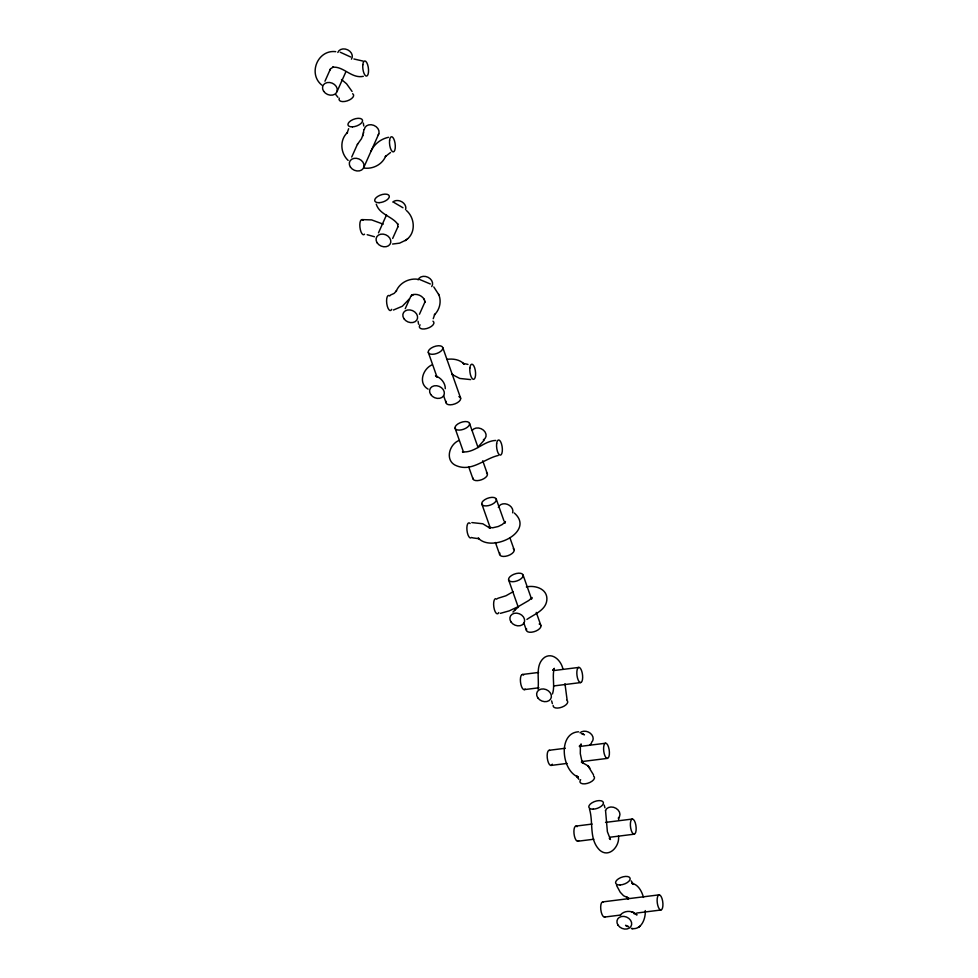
<?xml version="1.0" encoding="UTF-8"?>
<svg xmlns="http://www.w3.org/2000/svg" width="978" height="978" viewBox="0 0 978 978"><rect width="100%" height="100%" fill="white"/><g stroke="black" fill="none" stroke-linecap="round" stroke-linejoin="round"><path stroke-width="1.47" d="M645.26 910.579C645.773 918.489 641.568 930.078 631.825 928.55M424.855 301.847L424.134 299.109L424.415 299.696C422.227 295.649 417.117 293.473 412.704 294.72L413.339 294.525L410.723 296.395M618.475 835.994C620.028 845.909 609.331 858.464 599.844 850.285C588.67 839.491 593.573 822.645 589.514 809.222M531.726 598.402L532.069 597.546L528.829 600.468L519.22 606.054L512.949 612.032M348.657 128.705L347.043 133.179L347.483 132.495C339.427 139.854 340.393 153.216 348.144 160.416M363.327 133.375L363.889 129.695M433.23 318.681L434.843 314.146L434.366 314.879C439.843 309.61 441.787 301.016 438.523 294.072M330.271 69.841L330.344 69.169L324.965 81.235M397.838 226.945L397.618 223.766L397.899 224.39C392.239 216.187 379.66 214.842 376.249 204.182M537.961 689.062C539.599 678.646 534.697 664.783 544.66 657.302C552.949 652.106 561.238 661.018 562.876 668.818M552.472 693.964C555.235 685.602 551.8 676.605 554.306 668.353L552.668 670.272M618.597 819.686L618.952 817.926M357.74 143.839L357.3 144.524L361.481 138.717L362.826 135.27M362.594 136.113L363.547 132.543M337.019 91.614L345.589 72.445M351.725 157.042L357.08 145.062M363.779 167.421L378.792 133.876M378.486 232.85L386.53 214.879M392.679 238.436L398.046 226.456M405.247 308.669L410.613 296.676M419.452 314.256L424.807 302.263M409.403 298.889L402.361 306.236L393.425 310.026M371.347 150.783L370.87 151.517C373.975 144.231 380.821 138.913 388.535 137.299M484.293 440.027L478.817 446.127M591.531 742.987L589.697 745.358M330.405 68.888L333.315 67.03L332.691 67.225C343.73 66.101 351.469 78.863 363.315 76.333M580.04 745.701L581.164 743.965L580.223 747.106L580.394 746.19L580.309 753.683L581.653 760.004L583.377 763.378L581.335 762.045L587.9 765.774L593.548 774.894M514.599 610.199L515.247 609.465M406.872 239.39C416.041 232.446 414.782 217.764 406.518 210.6M620.492 914.846C624.795 910.029 632.656 910.445 637.045 914.919L633.622 913.452M526.91 619.429C534.673 613.964 547.264 609.759 546.898 598.218C546.372 588.328 534.563 585.076 526.36 586.934M392.569 244.048L399.611 243.155L405.931 240.099M405.283 240.6L407.545 238.864M579.233 746.214L580.333 745.37M638.304 927.437L639.099 926.863M639.441 926.606L640.199 926.056M431.628 365.026C422.74 369.293 418.022 383.462 428.095 389.134M458.914 440.503C448.682 444.721 444.623 461.482 456.812 465.883C471.946 471.909 484.452 458.658 498.23 455.467M513.022 591.776L505.932 595.785L497.704 598.34M517.582 606.935L509.269 610.859L500.333 613.365M390.515 152.531L385.308 156.59L385.797 155.857C382.532 164.341 373.168 169.218 364.317 168.106M390.356 295.111L394.134 293.4L396.542 290.772L396.102 291.468C399.354 283.009 408.706 278.107 417.533 279.231M495.699 440.442C483.45 440.956 474.843 453.254 462.423 451.824L463.01 452.007M522.435 674.465L538.56 672.461M554.685 670.443L578.878 667.412M524.159 689.637L538.939 687.791M553.719 685.945L580.602 682.583A7.628 2.775 82.9 0 0 581.727 671.104A7.628 2.775 82.9 0 0 576.898 671.299A7.628 2.775 82.9 0 0 580.602 682.583M549.196 750.285L565.321 748.268M581.458 746.251L605.639 743.231M550.92 765.444L567.044 763.427M583.169 761.41L607.362 758.39A7.628 2.775 82.9 0 0 608.487 746.923A7.628 2.775 82.9 0 0 603.658 747.119A7.628 2.775 82.9 0 0 607.362 758.39M575.956 826.092L592.081 824.075M605.529 822.4L632.399 819.038M577.68 841.251L593.805 839.234M609.942 837.229L634.123 834.197A7.628 2.775 82.9 0 0 635.248 822.73A7.628 2.775 82.9 0 0 630.431 822.926A7.628 2.775 82.9 0 0 634.123 834.197M602.717 901.899L659.172 894.846M604.441 917.071L620.578 915.053M636.702 913.036L660.896 910.005A7.628 2.775 82.9 0 0 662.008 898.537A7.628 2.775 82.9 0 0 657.192 898.733A7.628 2.775 82.9 0 0 660.896 910.005M446.714 359.403C452.814 358.461 459.746 359.427 464.171 364.097L463.01 363.364L467.973 364.403M361.921 219.61L371.64 219.903L383.193 224.158M470.711 379.598L459.807 378.462L451.873 374.366M471.824 522.582L482.765 523.768L490.296 528.352L488.67 527.301L492.729 527.79L498.279 526.494L502.362 524.465L505.406 521.543L504.941 523.316M472.533 537.839L479.33 538.78L478.205 538.01C491.836 553.242 535.577 531.445 514.257 512.998M335.747 51.663C317.667 49.401 307.679 73.912 321.872 85.135M362.985 61.064L353.902 58.986M367.178 234.708L374.464 236.737M627.949 926.545L628.61 926.643L625.553 925.31L627.167 926.508M578.609 731.788C557.558 732.889 561.616 771.055 578.218 777.021L576.629 776.556M581.397 733.647L584.428 734.881M631.36 928.464L632.729 928.721M419.782 279.549L430.344 283.987M340.234 52.237L350.662 56.993M452.594 374.464L452.777 374.427M631.666 911.765L634.257 912.89M435.479 375.845C440.846 377.74 445.345 382.765 445.283 388.657M436.579 376.347L435.662 375.821L437.093 377.312M576.934 776.471L578.096 777.693L576.494 775.786L578.866 779.319M402.973 207.752L394.097 202.544M609.27 838.354L610.443 839.527L607.387 831.716L605.553 810.615M582.815 733.696L583.707 734.368M341.493 79.524L346.567 83.778L352.08 91.467M433.78 286.945L438.816 294.708M335.662 94.463L337.923 97.287M587.9 765.774L588.744 766.776M589.135 767.229L589.917 768.158M631.165 880.885L633.524 884.393L631.751 883.232C638.426 884.601 641.825 891.423 643.5 897.413M616.556 885.469L620.235 892.229L623.536 895.714L628.866 898.281L626.788 897.022L628.059 899.271M442.802 347.667A7.628 3.655 -19.4 0 1 432.631 354.293A7.628 3.655 -19.4 0 1 431.212 348.082A7.628 3.655 -19.4 0 1 442.802 347.667L460.65 398.205M469.562 423.474A7.628 3.655 -19.4 0 1 459.391 430.1A7.628 3.655 -19.4 0 1 457.973 423.89A7.628 3.655 -19.4 0 1 469.562 423.474L478.059 447.545M482.741 460.785L487.411 474.024M496.323 499.293A7.628 3.655 -19.4 0 1 486.152 505.919A7.628 3.655 -19.4 0 1 484.733 499.697A7.628 3.655 -19.4 0 1 496.323 499.293L503.976 520.944M509.917 537.79L514.171 549.832M523.096 575.101A7.628 3.655 -19.4 0 1 512.912 581.727A7.628 3.655 -19.4 0 1 511.506 575.516A7.628 3.655 -19.4 0 1 523.096 575.101L531.592 599.172M536.262 612.399L540.932 625.639M428.291 352.361L436.787 376.432M443.584 395.687L446.139 402.899M455.051 428.168L463.548 452.239M468.645 466.677L472.9 478.707M481.824 503.976L490.32 528.047M495.418 542.484L499.66 554.526M508.584 579.795L518.352 607.472M523.878 623.108L526.421 630.333M604.208 805.077L604.93 807.791M567.032 699.404L564.966 683.72M551.641 700.92L552.374 703.634M418.107 321.297L418.547 324.195M363.327 123.069L363.767 125.966M352.618 93.705A7.628 3.655 -19.4 0 1 347.349 100.844A7.628 3.655 -19.4 0 1 339.28 98.191M337.826 52.482A7.628 6.1 24.1 0 1 347.728 49.854A7.628 6.1 24.1 0 1 351.457 59.169M364.317 129.499A7.628 6.1 24.1 0 1 373.779 125.343A7.628 6.1 24.1 0 1 378.217 134.976M364.549 234.194A7.628 2.775 82.9 0 1 359.916 227.116A7.628 2.775 82.9 0 1 363.095 220.246M392.753 202.055A7.628 6.1 24.1 0 1 401.934 201.835A7.628 6.1 24.1 0 1 405.552 209.683M432.985 321.175A7.628 3.655 -19.4 0 1 426.86 328.51A7.628 3.655 -19.4 0 1 420.063 324.806M391.713 309.317A7.628 2.775 82.9 0 1 386.787 303.73A7.628 2.775 82.9 0 1 389.794 295.992M418.107 279.904A7.628 6.1 24.1 0 1 428.009 277.275A7.628 6.1 24.1 0 1 431.738 286.591M458.89 396.579A7.628 3.655 -19.4 0 1 455.051 403.841A7.628 3.655 -19.4 0 1 446.335 401.432M472.203 430.418A7.628 6.1 24.1 0 1 483.45 430.149A7.628 6.1 24.1 0 1 483.376 439.88M486.506 472.802A7.628 3.655 -19.4 0 1 481.726 479.685A7.628 3.655 -19.4 0 1 472.875 477.985M471.604 537.435A7.628 2.775 82.9 0 1 466.971 530.357A7.628 2.775 82.9 0 1 470.149 523.487M498.352 507.46A7.628 6.1 24.1 0 1 507.435 504.342A7.628 6.1 24.1 0 1 512.643 512.802M513.267 548.609A7.628 3.655 -19.4 0 1 507.839 555.724A7.628 3.655 -19.4 0 1 499.856 553.059M498.768 612.558A7.628 2.775 82.9 0 1 493.829 606.971A7.628 2.775 82.9 0 1 496.848 599.233M540.626 624.979A7.628 3.655 -19.4 0 1 533.866 631.764A7.628 3.655 -19.4 0 1 526.616 628.866M539.171 624.013A7.628 3.655 -19.4 0 1 540.027 624.416M566.714 700.187A7.628 3.655 -19.4 0 1 562.13 707.07A7.628 3.655 -19.4 0 1 553.157 705.468M525.149 689.025A7.628 2.775 82.9 0 1 520.504 682.106A7.628 2.775 82.9 0 1 523.609 675.052M593.56 776.043A7.628 3.655 -19.4 0 1 587.436 783.366A7.628 3.655 -19.4 0 1 580.639 779.674M580.003 732.815A7.628 6.1 24.1 0 1 590.394 733.304A7.628 6.1 24.1 0 1 591.568 742.314M551.458 765.273A7.628 2.775 82.9 0 1 547.277 757.962A7.628 2.775 82.9 0 1 549.783 750.419M552.289 764.185A7.628 2.775 82.9 0 1 551.91 764.833M605.443 810.579A7.628 6.1 24.1 0 1 616.03 808.317A7.628 6.1 24.1 0 1 618.243 818.207M578.683 840.64A7.628 2.775 82.9 0 1 574.025 833.721A7.628 2.775 82.9 0 1 577.13 826.667M604.979 916.887A7.628 2.775 82.9 0 1 600.798 909.577A7.628 2.775 82.9 0 1 603.304 902.034M553.731 669.71L553.56 670.663L553.768 669.796M554.037 669.001L553.475 669.673L554.037 669.001M411.946 295.026L411.322 295.527L411.946 295.124M582.509 762.058L582.093 761.251L582.485 762.106M424.929 301.994L424.868 301.273L424.929 301.994M362.801 64.817A7.628 2.775 82.9 0 0 366.505 76.101A7.628 2.775 82.9 0 0 367.618 64.634A7.628 2.775 82.9 0 0 362.801 64.817M323.632 91.247A7.628 6.1 24.1 0 0 336.444 92.714A7.628 6.1 24.1 0 0 329.672 82.494A7.628 6.1 24.1 0 0 323.632 91.247M352.459 126.859A7.628 3.655 -19.4 0 0 362.496 120.172A7.628 3.655 -19.4 0 0 350.821 120.722A7.628 3.655 -19.4 0 0 352.459 126.859M389.574 140.502A7.628 2.775 82.9 0 0 393.205 151.908A7.628 2.775 82.9 0 0 394.427 140.575A7.628 2.775 82.9 0 0 389.574 140.502M350.405 167.055A7.628 6.1 24.1 0 0 363.205 168.522A7.628 6.1 24.1 0 0 356.432 158.302A7.628 6.1 24.1 0 0 350.405 167.055M379.109 202.678A7.628 3.655 -19.4 0 0 389.281 196.052A7.628 3.655 -19.4 0 0 377.691 196.456A7.628 3.655 -19.4 0 0 379.109 202.678M377.166 242.862A7.628 6.1 24.1 0 0 389.977 244.341A7.628 6.1 24.1 0 0 383.193 234.121A7.628 6.1 24.1 0 0 377.166 242.862M403.926 318.681A7.628 6.1 24.1 0 0 416.738 320.148A7.628 6.1 24.1 0 0 409.953 309.928A7.628 6.1 24.1 0 0 403.926 318.681M469.856 368.058A7.628 2.775 82.9 0 0 473.56 379.342A7.628 2.775 82.9 0 0 474.672 367.875A7.628 2.775 82.9 0 0 469.856 368.058M430.687 394.489A7.628 6.1 24.1 0 0 443.499 395.956A7.628 6.1 24.1 0 0 436.714 385.735A7.628 6.1 24.1 0 0 430.687 394.489M496.628 443.743A7.628 2.775 82.9 0 0 500.259 455.149A7.628 2.775 82.9 0 0 501.482 443.816A7.628 2.775 82.9 0 0 496.628 443.743M511.054 622.032A7.628 6.1 24.1 0 0 523.853 623.279A7.628 6.1 24.1 0 0 516.849 613.157A7.628 6.1 24.1 0 0 511.054 622.032M537.814 697.852A7.628 6.1 24.1 0 0 550.614 699.087A7.628 6.1 24.1 0 0 543.609 688.964A7.628 6.1 24.1 0 0 537.814 697.852M593.206 809.161A7.628 3.655 -19.4 0 0 603.377 802.535A7.628 3.655 -19.4 0 0 591.788 802.938A7.628 3.655 -19.4 0 0 593.206 809.161M620.089 884.956A7.628 3.655 -19.4 0 0 630.125 878.281A7.628 3.655 -19.4 0 0 618.451 878.819A7.628 3.655 -19.4 0 0 620.089 884.956M618.023 925.151A7.628 6.1 24.1 0 0 630.834 926.631A7.628 6.1 24.1 0 0 624.05 916.41A7.628 6.1 24.1 0 0 618.023 925.151"/></g></svg>
